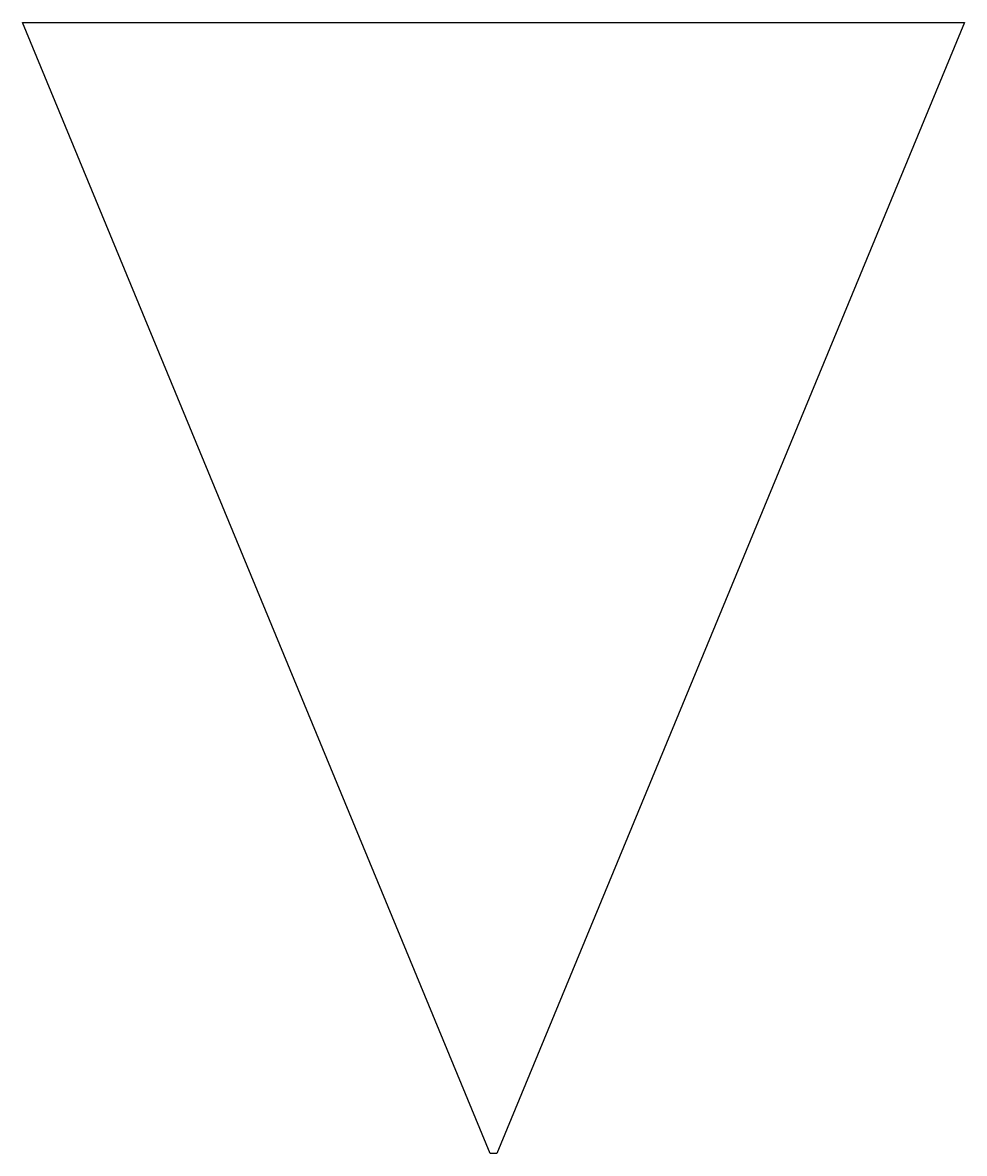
# Model space of a CAD drawing. Extents: x 0 to 490, y 176 to 764.
import ezdxf

# ---------------------------------------------------------------- set-up
doc = ezdxf.new("R2010")
doc.units = 0
doc.layers.get('0').update_dxf_attribs({"linetype": 'CONTINUOUS'})

msp = doc.modelspace()

# ---------------------------------------------------------------- linework, layer by layer
at = {"color": 7}
msp.add_lwpolyline([(243.123861, 176.388889), (0, 764.289528), (489.634389, 764.289528), (246.510528, 176.388889)], close=True, dxfattribs=at)

doc.saveas('drawing.dxf')
